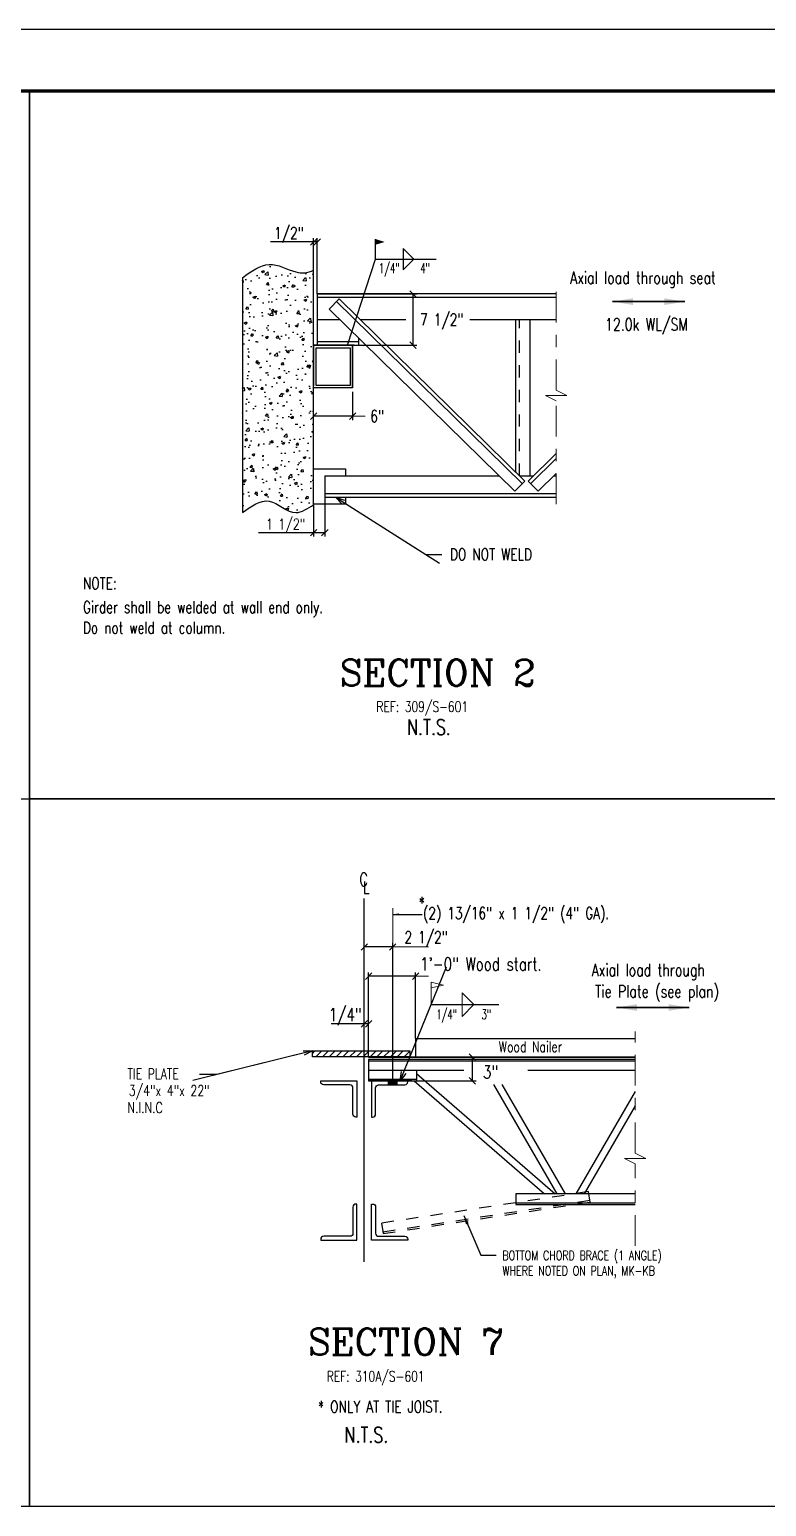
# Paper-space layout 'J1.0' of a CAD drawing. Extents: x -1.7 to 34.3, y -23.5 to 0.5.
# Drawn here: x 6.11 to 12.1, y -11.5 to 0.5 of the extents above; entities that cross this region are included whole.
import ezdxf
from ezdxf.enums import TextEntityAlignment as Align

# ---------------------------------------------------------------- set-up
doc = ezdxf.new("R2010")
doc.units = 0
doc.header["$LTSCALE"] = 0.5
doc.header["$MEASUREMENT"] = 0
doc.linetypes.add('HIDDEN2', pattern=[0.1875, 0.125, -0.0625])
doc.linetypes.add('Xref-FSE$0$B6749 Base-Task 1 LL1', pattern=[0.75, 0.5, -0.0625, 0.125, -0.0625])
doc.layers.get('0').update_dxf_attribs({"linetype": 'CONTINUOUS'})
doc.layers.get('DEFPOINTS').update_dxf_attribs({"linetype": 'CONTINUOUS'})
for name, color, linetype in [('A-DETALLESECCION', 7, 'CONTINUOUS'), ('DIMS', 7, 'CONTINUOUS'), ('SECT-STANDARD', 4, 'CONTINUOUS')]:
    doc.layers.add(name, color=color, linetype=linetype)
for name, color, linetype, lineweight in [('RTU', 4, 'CONTINUOUS', 20), ('SECT-DIMS', 11, 'CONTINUOUS', 20), ('SECT-FADED', 8, 'Xref-FSE$0$B6749 Base-Task 1 LL1', 5), ('SECT-TEXT-NORMAL', 2, 'CONTINUOUS', 30), ('TITLE-BORDER', 4, 'CONTINUOUS', 70), ('TITLE-ERECTION-NOTES-JOISTS', 40, 'CONTINUOUS', 18), ('TITLE-INFO-ATTRIB', 1, 'CONTINUOUS', 40), ('Verify', 141, 'CONTINUOUS', 35)]:
    doc.layers.add(name, color=color, linetype=linetype, lineweight=lineweight)
doc.layers.add('TITLE-ACTUAL-PAPER-SIZE', color=250, linetype='CONTINUOUS', plot=False)
doc.styles.add('NORMAL', font='simplex.shx', dxfattribs={"width": 0.75})
doc.styles.add('NOTES', font='romans.shx', dxfattribs={"width": 0.95})
doc.styles.add('ROMANC', font='ROMANC.shx')
doc.styles.add('SECTION-ATTRIB-NORM', font='simplex.shx', dxfattribs={"width": 0.75})
doc.styles.add('TITLE-ATTRIB', font='SIMPLEX', dxfattribs={"width": 0.75})
doc.dimstyles.new('SECTIONS', dxfattribs={"dimtxt": 0.125, "dimasz": 0.09375, "dimexe": 0.0625, "dimexo": 0.125, "dimgap": 0.0625, "dimtad": 0, "dimdec": 4, "dimlfac": 96, "dimrnd": 0.0625, "dimzin": 3, "dimdsep": 46, "dimlunit": 4, "dimtxsty": 'SECTION-ATTRIB-NORM', "dimcen": 0.09375, "dimclrt": 2, "dimadec": 0, "dimazin": 0, "dimtfac": 0.625, "dimtdec": 4, "dimtmove": 0, "dimatfit": 2, "dimfxl": 1, "dimtolj": 1, "dimtzin": 3, "dimarcsym": 0})

# ---------------------------------------------------------------- blocks, each defined once
blk = doc.blocks.new('nmbs-d-title')
at = {"layer": 'TITLE-ACTUAL-PAPER-SIZE'}
blk.add_line((34.25, 0.5), (-1.75, 0.5), dxfattribs=at)
at = {"layer": 'TITLE-BORDER'}
blk.add_line((33.75, 0), (0, 0), dxfattribs=at)
at = {"layer": 'TITLE-ERECTION-NOTES-JOISTS', "style": 'NOTES', "width": 0.95}
blk.add_attdef('PAINT', text='', height=0.0781, dxfattribs=at).set_placement((26.346, -18.512), align=Align.BOTTOM_CENTER)
at = {"layer": 'TITLE-INFO-ATTRIB', "style": 'TITLE-ATTRIB', "width": 0.875, "flags": 8}
for tag, height, p in [('CHKR', 0.188, (33.531, -14.781)), ('DTLR', 0.188, (33.531, -16.281)), ('PONO', 0.188, (33.531, -19.7)), ('JOBLOCATION', 0.188, (32.365, -20.7)), ('CUSTOMER', 0.188, (32.948, -20.7)), ('JOB', 0.25, (31.75, -20.7))]:
    blk.add_attdef(tag, text='', height=height, rotation=90, dxfattribs=at).set_placement(p, align=Align.MIDDLE_LEFT)
for tag, height, p in [('FILENO', 0.188, (32.812, -22.128)), ('DRAWING', 0.312, (32.5, -22.94))]:
    blk.add_attdef(tag, text='', height=height, dxfattribs=at).set_placement(p, align=Align.BOTTOM_CENTER)
blk = doc.blocks.new('StabilizerPlate-Flat-Haunch-Girder')
at = {"layer": 'SECT-STANDARD', "color": 3}
for points in [[(2.75, -3.587), (3.031, -3.587), (3.031, -3.65)], [(3.031, -3.837), (3.031, -3.9), (2.75, -3.9)]]:
    blk.add_lwpolyline(points, dxfattribs=at)
blk = doc.blocks.new('_OBLIQUE')
at = {"color": 0, "linetype": 'ByBlock'}
blk.add_line((-0.5, -0.5), (0.5, 0.5), dxfattribs=at)
blk = doc.blocks.new('*D2257')
at = {"layer": 'DEFPOINTS', "color": 0, "transparency": 16777216}
for p in [(8.419, -1.226), (8.419, -1.454), (8.448, -1.649)]:
    blk.add_point(p, dxfattribs=at)
at = {"layer": 'RTU', "color": 0, "lineweight": -2, "transparency": 16777216}
for p, q in [((8.419, -1.453), (8.419, -1.194)), ((8.448, -1.648), (8.448, -1.194)), ((8.419, -1.226), (8.068, -1.226)), ((8.448, -1.226), (8.419, -1.226))]:
    blk.add_line(p, q, dxfattribs=at)
at = {"layer": 'RTU', "color": 0, "lineweight": -2, "transparency": 16777216, "xscale": 0.05208333333333334, "yscale": 0.05208333333333334, "zscale": 0.05208333333333334, "rotation": 180}
blk.add_blockref('_OBLIQUE', (8.419, -1.226), dxfattribs=at)
at = {"layer": 'RTU', "color": 0, "lineweight": -2, "transparency": 16777216, "xscale": 0.05208333333333334, "yscale": 0.05208333333333334, "zscale": 0.05208333333333334}
blk.add_blockref('_OBLIQUE', (8.448, -1.226), dxfattribs=at)
blk = doc.blocks.new('*D2258')
at = {"layer": 'DEFPOINTS', "color": 0, "transparency": 16777216}
for p in [(8.448, -1.649), (9.227, -1.649), (8.785, -2.065)]:
    blk.add_point(p, dxfattribs=at)
at = {"layer": 'RTU', "color": 0, "lineweight": -2, "transparency": 16777216}
for p, q in [((8.449, -1.649), (9.258, -1.649)), ((9.227, -2.065), (9.227, -1.649)), ((8.786, -2.065), (9.258, -2.065))]:
    blk.add_line(p, q, dxfattribs=at)
at = {"layer": 'RTU', "color": 0, "lineweight": -2, "transparency": 16777216, "xscale": 0.05208333333333334, "yscale": 0.05208333333333334, "zscale": 0.05208333333333334}
for p, rotation in [((9.227, -1.649), 90), ((9.227, -2.065), 270)]:
    blk.add_blockref('_OBLIQUE', p, dxfattribs=dict(at, rotation=rotation))
blk = doc.blocks.new('*D2259')
at = {"layer": 'DEFPOINTS', "color": 0, "transparency": 16777216}
for p in [(8.51, -3.3), (8.419, -3.363), (8.419, -3.589)]:
    blk.add_point(p, dxfattribs=at)
at = {"layer": 'RTU', "color": 0, "lineweight": -2, "transparency": 16777216}
for p, q in [((8.51, -3.302), (8.51, -3.62)), ((8.419, -3.364), (8.419, -3.62)), ((8.419, -3.589), (7.971, -3.589)), ((8.51, -3.589), (8.419, -3.589))]:
    blk.add_line(p, q, dxfattribs=at)
at = {"layer": 'RTU', "color": 0, "lineweight": -2, "transparency": 16777216, "xscale": 0.05208333333333334, "yscale": 0.05208333333333334, "zscale": 0.05208333333333334, "rotation": 180}
blk.add_blockref('_OBLIQUE', (8.419, -3.589), dxfattribs=at)
at = {"layer": 'RTU', "color": 0, "lineweight": -2, "transparency": 16777216, "xscale": 0.05208333333333334, "yscale": 0.05208333333333334, "zscale": 0.05208333333333334}
blk.add_blockref('_OBLIQUE', (8.51, -3.589), dxfattribs=at)
blk = doc.blocks.new('*D2260')
at = {"layer": 'DEFPOINTS', "color": 0, "transparency": 16777216}
for p in [(8.736, -2.441), (8.419, -2.642), (8.419, -2.642)]:
    blk.add_point(p, dxfattribs=at)
at = {"layer": 'RTU', "color": 0, "lineweight": -2, "transparency": 16777216}
for p, q in [((8.736, -2.443), (8.736, -2.673)), ((8.419, -2.641), (8.419, -2.611)), ((8.736, -2.642), (8.419, -2.642))]:
    blk.add_line(p, q, dxfattribs=at)
at = {"layer": 'RTU', "color": 0, "lineweight": -2, "transparency": 16777216, "xscale": 0.05208333333333334, "yscale": 0.05208333333333334, "zscale": 0.05208333333333334, "rotation": 180}
blk.add_blockref('_OBLIQUE', (8.419, -2.642), dxfattribs=at)
at = {"layer": 'RTU', "color": 0, "lineweight": -2, "transparency": 16777216, "xscale": 0.05208333333333334, "yscale": 0.05208333333333334, "zscale": 0.05208333333333334}
blk.add_blockref('_OBLIQUE', (8.736, -2.642), dxfattribs=at)
blk = doc.blocks.new('*D2270')
at = {"layer": 'DEFPOINTS', "color": 0, "transparency": 16777216}
for p in [(9.25, -7.85), (9.709, -7.85), (9.254, -8.043)]:
    blk.add_point(p, dxfattribs=at)
at = {"layer": 'RTU', "color": 0, "lineweight": -2, "transparency": 16777216}
for p, q in [((9.251, -7.85), (9.74, -7.85)), ((9.709, -8.043), (9.709, -7.85)), ((9.256, -8.043), (9.74, -8.043))]:
    blk.add_line(p, q, dxfattribs=at)
at = {"layer": 'RTU', "color": 0, "lineweight": -2, "transparency": 16777216, "xscale": 0.05208333333333334, "yscale": 0.05208333333333334, "zscale": 0.05208333333333334}
for p, rotation in [((9.709, -7.85), 90), ((9.709, -8.043), 270)]:
    blk.add_blockref('_OBLIQUE', p, dxfattribs=dict(at, rotation=rotation))
blk = doc.blocks.new('*D2271')
at = {"layer": 'DEFPOINTS', "color": 0, "transparency": 16777216}
for p in [(8.866, -7.58), (8.831, -7.85), (8.866, -7.85)]:
    blk.add_point(p, dxfattribs=at)
at = {"layer": 'RTU', "color": 0, "lineweight": -2, "transparency": 16777216}
for p, q in [((8.831, -7.849), (8.831, -7.548)), ((8.866, -7.849), (8.866, -7.548)), ((8.831, -7.58), (8.563, -7.58)), ((8.866, -7.58), (8.831, -7.58))]:
    blk.add_line(p, q, dxfattribs=at)
at = {"layer": 'RTU', "color": 0, "lineweight": -2, "transparency": 16777216, "xscale": 0.05208333333333334, "yscale": 0.05208333333333334, "zscale": 0.05208333333333334, "rotation": 180}
blk.add_blockref('_OBLIQUE', (8.831, -7.58), dxfattribs=at)
at = {"layer": 'RTU', "color": 0, "lineweight": -2, "transparency": 16777216, "xscale": 0.05208333333333334, "yscale": 0.05208333333333334, "zscale": 0.05208333333333334}
blk.add_blockref('_OBLIQUE', (8.866, -7.58), dxfattribs=at)
blk = doc.blocks.new('*D2272')
at = {"layer": 'DEFPOINTS', "color": 0, "transparency": 16777216}
for p in [(8.831, -6.955), (8.831, -8.042), (9.062, -8.071)]:
    blk.add_point(p, dxfattribs=at)
at = {"layer": 'RTU', "color": 0, "lineweight": -2, "transparency": 16777216}
for p, q in [((8.831, -8.041), (8.831, -6.923)), ((9.062, -6.955), (8.831, -6.955)), ((9.062, -8.069), (9.062, -6.923))]:
    blk.add_line(p, q, dxfattribs=at)
at = {"layer": 'RTU', "color": 0, "lineweight": -2, "transparency": 16777216, "xscale": 0.05208333333333334, "yscale": 0.05208333333333334, "zscale": 0.05208333333333334, "rotation": 180}
blk.add_blockref('_OBLIQUE', (8.831, -6.955), dxfattribs=at)
at = {"layer": 'RTU', "color": 0, "lineweight": -2, "transparency": 16777216, "xscale": 0.05208333333333334, "yscale": 0.05208333333333334, "zscale": 0.05208333333333334}
blk.add_blockref('_OBLIQUE', (9.062, -6.955), dxfattribs=at)
blk = doc.blocks.new('*D2273')
at = {"layer": 'DEFPOINTS', "color": 0, "transparency": 16777216}
for p in [(8.866, -7.193), (8.866, -7.58), (9.248, -7.701)]:
    blk.add_point(p, dxfattribs=at)
at = {"layer": 'RTU', "color": 0, "lineweight": -2, "transparency": 16777216}
for p, q in [((8.866, -7.578), (8.866, -7.162)), ((9.248, -7.193), (8.866, -7.193)), ((9.248, -7.7), (9.248, -7.162))]:
    blk.add_line(p, q, dxfattribs=at)
at = {"layer": 'RTU', "color": 0, "lineweight": -2, "transparency": 16777216, "xscale": 0.05208333333333334, "yscale": 0.05208333333333334, "zscale": 0.05208333333333334, "rotation": 180}
blk.add_blockref('_OBLIQUE', (8.866, -7.193), dxfattribs=at)
at = {"layer": 'RTU', "color": 0, "lineweight": -2, "transparency": 16777216, "xscale": 0.05208333333333334, "yscale": 0.05208333333333334, "zscale": 0.05208333333333334}
blk.add_blockref('_OBLIQUE', (9.248, -7.193), dxfattribs=at)

psp = doc.layouts.new('J1.0')

# ---------------------------------------------------------------- hatches: boundary and pattern name
h = psp.add_hatch()
h.set_pattern_fill('ANSI31', color=256, scale=0.3125)
h.set_pattern_definition([(45, (-484.99867, 114.783565), (-0.0276213586, 0.0276213586), [])])
h.paths.add_polyline_path([(9.20000916, -7.84879131), (9.20000916, -7.79962217), (8.40884006, -7.79962217), (8.40884006, -7.84879131)])
at = {"layer": 'A-DETALLESECCION'}
h = psp.add_hatch(color=256, dxfattribs=at)
h.dxf.hatch_style = 1
h.paths.add_polyline_path([(9.09476263, -8.07062867), (9.09476263, -8.04335078), (9.02827663, -8.04335078), (9.02827663, -8.07062867)])
at = {"layer": 'SECT-STANDARD'}
h = psp.add_hatch(dxfattribs=at)
h.set_pattern_fill('AR-CONC', color=254, scale=0.028869, style=0)
h.set_pattern_definition([(50, (-408.1809, -4688.5894), (0.207062986, -0.018115664), [0.021651451, -0.238165965]), (355, (-408.1809, -4688.5894), (-0.04005557, 0.217147352), [0.017321161, -0.190532772]), (100.4514, (-408.16365, -4688.5909), (0.16700757, 0.199031556), [0.018400902, -0.202409924]), (46.1842, (-408.1809, -4688.53166), (0.308097568, -0.047783025), [0.032477177, -0.357248947]), (96.6356, (-408.15523, -4688.53564), (0.269824055, 0.28121421), [0.027601353, -0.303614838]), (351.1842, (-408.1809, -4688.53166), (0.269823835, 0.28121442), [0.025981742, -0.285799158]), (21, (-408.15203, -4688.5461), (0.17231872, -0.116230444), [0.021651451, -0.238165965]), (326, (-408.15203, -4688.5461), (0.070241734, 0.209340679), [0.017321161, -0.190532772]), (71.4514, (-408.13767, -4688.55578), (0.242560525, 0.093110045), [0.018400902, -0.202409924]), (37.5, (-408.1809, -4688.5894), (0.0035103802, 0.096101801), [0, -0.1882232837, 0, -0.193419632, 0, -0.191254487]), (7.5, (-408.1809, -4688.5894), (0.0759444972, 0.1138611465), [0, -0.1102780588, 0, -0.1838929934, 0, -0.0728932195]), (327.5, (-408.24528, -4688.5894), (0.1541070734, -0.0065112761), [0, -0.0721715045, 0, -0.225175094, 0, -0.2987900285]), (317.5, (-408.27415, -4688.5894), (0.168357693, 0.0288989087), [0, -0.093822956, 0, -0.1495393573, 0, -0.212184223])])
edge = h.paths.add_edge_path()
edge.add_spline(control_points=[(7.84131962, -1.51690949), (7.91349112, -1.46412119), (8.05783413, -1.35854459), (8.25029147, -1.48150726), (8.37057732, -1.48171729), (8.41869165, -1.45434558)], knot_values=[0, 0, 0, 0, 0.2548168766, 0.5096337533, 0.6795116711, 0.6795116711, 0.6795116711, 0.6795116711], degree=3, periodic=0)
edge.add_line((8.41869165, -1.45434558), (8.41869165, -3.36265679))
edge.add_spline(control_points=[(8.41869165, -3.36265679), (8.37057732, -3.3900285), (8.25029147, -3.478009), (8.05783413, -3.2668558), (7.91349112, -3.3724324), (7.84131962, -3.4252207)], knot_values=[0, 0, 0, 0, 0.1698779178, 0.4246947944, 0.6795116711, 0.6795116711, 0.6795116711, 0.6795116711], degree=3, periodic=0)
edge.add_line((7.84131962, -3.4252207), (7.84131962, -1.51690949))

# ---------------------------------------------------------------- linework, layer by layer
for p, q in [((8.73618862, -2.41291479), (8.73618862, -2.06470145)), ((8.73618862, -2.41291479), (8.41869165, -2.41291479)), ((11.03133663, -7.7009677), (9.24818861, -7.7009677)), ((9.24818861, -7.7009677), (9.24818861, -7.84879131)), ((8.86637032, -7.85009339), (11.03133663, -7.85009341)), ((9.21751411, -8.04335078), (8.86637032, -8.04335078))]:
    psp.add_line(p, q)
for points in [[(8.41869165, -2.06470145), (8.73618862, -2.06470145), (8.73618862, -2.41291479), (8.41869165, -2.41291479)], [(8.43952498, -2.08553478), (8.71535529, -2.08553478), (8.71535529, -2.39208145), (8.43952498, -2.39208145)], [(8.40884006, -7.79962217), (9.20000916, -7.79962217), (9.20000916, -7.84879131), (8.40884006, -7.84879131)]]:
    psp.add_lwpolyline(points, close=True)
at = {"layer": 'A-DETALLESECCION'}
for p, q in [((8.92124986, -1.36697745), (8.92124986, -1.20235905)), ((8.44756025, -1.64899358), (8.44756025, -2.06470145)), ((8.74944165, -2.06470145), (8.41869165, -2.06470145)), ((8.41869165, -2.06470145), (8.41869165, -2.39545145)), ((8.83100234, -9.51321807), (8.83100234, -6.56171079)), ((11.03133663, -7.85009339), (8.87490516, -7.85009339))]:
    psp.add_line(p, q, dxfattribs=at)
for points in [[(9.14681772, -1.28037165), (9.14681772, -1.45358326), (9.23342352, -1.36697745)], [(9.02827663, -8.04335078), (9.09476263, -8.04335078), (9.09476263, -8.07062867), (9.02827663, -8.07062867)]]:
    psp.add_lwpolyline(points, close=True, dxfattribs=at)
for points in [[(8.71432605, -8.07608424), (8.50155854, -8.07608424, -0.4142135624), (8.47700844, -8.05153415), (8.47700844, -8.04335078), (8.77160961, -8.04335078), (8.77160961, -8.33795194), (8.76342624, -8.33795194, -0.4142135624), (8.73887614, -8.31340185), (8.73887614, -8.10063434, 0.4142135624)], [(8.94767863, -8.07608424), (9.16044614, -8.07608424, 0.4142135624), (9.18499624, -8.05153415), (9.18499624, -8.04335078), (8.89039507, -8.04335078), (8.89039507, -8.33795194), (8.89857844, -8.33795194, 0.4142135624), (8.92312854, -8.31340185), (8.92312854, -8.10063434, -0.4142135624)], [(8.71432605, -9.30633263), (8.50155854, -9.30633263, 0.4142135624), (8.47700844, -9.33088273), (8.47700844, -9.3390661), (8.77160961, -9.3390661), (8.77160961, -9.04446493), (8.76342624, -9.04446493, 0.4142135624), (8.73887614, -9.06901503), (8.73887614, -9.28178254, -0.4142135624)], [(8.94767863, -9.30633263), (9.16044614, -9.30633263, -0.4142135624), (9.18499624, -9.33088273), (9.18499624, -9.3390661), (8.89039507, -9.3390661), (8.89039507, -9.04446493), (8.89857844, -9.04446493, -0.4142135624), (8.92312854, -9.06901503), (8.92312854, -9.28178254, 0.4142135624)]]:
    psp.add_lwpolyline(points, format="xyb", close=True, dxfattribs=at)
psp.add_solid([(8.92124986, -1.24927053), (8.92124986, -1.20235905), (8.99681743, -1.22581479)], dxfattribs=at)
at = {"layer": 'DIMS', "color": 7, "linetype": 'Continuous'}
for points in [[(6.11058317, -5.75100504), (12.22087315, -5.75100504), (12.22087315, 0.00009905), (6.11058317, 0.00009905)], [(6.11058352, 0.00009905), (12.22087315, 0.00009905), (12.22087315, -5.75100504), (6.11058352, -5.75102912)], [(0.00029303, -5.75102912), (6.11058369, -5.75102912), (6.11058369, -11.50215728), (0.00029303, -11.50215728)], [(6.11058369, -5.75102912), (12.22087331, -5.75102912), (12.22087331, -11.5021332), (6.11058369, -11.50215728)]]:
    psp.add_lwpolyline(points, close=True, dxfattribs=at)
at = {"layer": 'RTU'}
for p, q in [((8.73624627, -2.64207348), (8.83702113, -2.64207348)), ((9.06151963, -7.83437817), (9.06151963, -6.63903759)), ((8.98761601, -6.95461587), (9.35310728, -6.95461587)), ((8.98761601, -7.1934539), (9.35310728, -7.1934539))]:
    psp.add_line(p, q, dxfattribs=at)
at = {"layer": 'SECT-DIMS'}
for p, q in [((9.37565595, -7.42328653), (9.37565595, -7.24075764)), ((9.37565595, -7.24075764), (9.47350242, -7.26462116)), ((9.37565595, -7.28848467), (9.47350242, -7.26462116))]:
    psp.add_line(p, q, dxfattribs=at)
psp.add_lwpolyline([(9.6257656, -7.32725801), (9.6257656, -7.51931505), (9.72179412, -7.42328653)], close=True, dxfattribs=at)
at = {"layer": 'SECT-FADED'}
for p, q in [((11.03133663, -8.6324251), (11.03133663, -7.64221014)), ((11.11794243, -8.675728), (11.03133663, -8.6324251)), ((11.03133663, -8.7190309), (10.94473082, -8.675728)), ((10.94473082, -8.675728), (11.11794243, -8.675728)), ((11.03133663, -9.38434127), (11.03133663, -8.7190309))]:
    psp.add_line(p, q, dxfattribs=at)
psp.add_lwpolyline([(10.39079448, -3.358), (10.39079448, -2.51793109), (10.30418867, -2.47462819), (10.47740028, -2.47462819), (10.39079448, -2.43132529), (10.39079448, -1.59125638)], dxfattribs=at)
at = {"layer": 'SECT-STANDARD', "color": 254}
for p, q in [((7.84131962, -1.51690949), (7.84131962, -3.4252207)), ((8.41869165, -3.36265679), (8.41869165, -1.45434558))]:
    psp.add_line(p, q, dxfattribs=at)
at = {"layer": 'SECT-STANDARD', "color": 4}
for p, q in [((10.39079455, -1.64899356), (8.44756025, -1.64899356)), ((8.44756025, -1.64899356), (8.44756025, -2.06470145)), ((10.39079455, -1.67786217), (8.44756025, -1.67786217)), ((8.54487854, -1.77192799), (8.62572961, -1.68948137)), ((10.05332412, -3.25118147), (8.54487854, -1.77192799)), ((10.11396242, -3.18934651), (8.60551684, -1.71009303)), ((10.13417519, -3.16873486), (8.62572961, -1.68948137)), ((8.44756025, -1.8568475), (8.63147389, -1.8568475)), ((8.7963986, -1.8568475), (9.16767187, -1.8568475)), ((9.68891018, -1.8568475), (10.39079455, -1.8568475)), ((10.06280036, -3.0987413), (10.06280036, -1.8568475)), ((10.17827477, -3.12705123), (10.17827477, -1.8568475)), ((8.44756025, -2.03583284), (8.78455308, -2.03583284)), ((8.78455308, -2.00696424), (8.78455308, -2.06470145)), ((8.44756025, -2.06470145), (8.78455308, -2.06470145)), ((10.16304379, -3.16873486), (10.39079455, -2.94539164)), ((10.18325656, -3.18934651), (10.39079455, -2.98582489)), ((10.24389486, -3.25118147), (10.39079455, -3.10712465)), ((8.51025516, -3.12705123), (9.92674424, -3.12705123)), ((8.51025516, -3.12705123), (8.51025516, -3.30026284)), ((10.05332412, -3.25118147), (10.13417519, -3.16873486)), ((10.09166896, -3.12705123), (10.20555003, -3.12705123)), ((10.24389486, -3.25118147), (10.16304379, -3.16873486)), ((10.37047474, -3.12705123), (10.39079455, -3.12705123)), ((8.51025516, -3.27139424), (10.39079455, -3.27139424)), ((8.51025516, -3.30026284), (10.39079455, -3.30026284))]:
    psp.add_line(p, q, dxfattribs=at)
at = {"layer": 'SECT-STANDARD', "color": 4, "linetype": 'HIDDEN2'}
psp.add_line((10.09166896, -3.12705123), (10.09166896, -1.8568475), dxfattribs=at)
at = {"layer": 'SECT-STANDARD', "color": 1}
for p, q in [((11.03133663, -7.87013917), (8.86637032, -7.87013917)), ((8.86637032, -7.87013917), (8.86637032, -8.04335078)), ((11.03133663, -7.88457347), (8.86637032, -7.88457347)), ((8.86637032, -7.95674497), (9.63940524, -7.95674497)), ((8.86637032, -8.02891648), (9.25628647, -8.02891648)), ((9.25628647, -7.95674497), (9.25628647, -8.04335078)), ((9.25628647, -7.98374406), (10.38197487, -8.96252706)), ((10.16064353, -7.95674497), (11.03133663, -7.95674497)), ((8.86637032, -8.04335078), (9.25628647, -8.04335078)), ((9.23684558, -8.04335078), (10.2939809, -8.96252706)), ((9.88077653, -8.07221938), (10.39640917, -8.96252706)), ((9.94749808, -8.07221938), (10.46313073, -8.96252706)), ((11.03133663, -8.13098107), (10.54973653, -8.96252706)), ((11.03133663, -8.24618462), (10.61645808, -8.96252706)), ((11.03133663, -8.96252706), (10.06303208, -8.96252706)), ((10.06303208, -8.96252706), (10.06303208, -9.04796332)), ((10.06303208, -9.03352902), (11.03133663, -9.03352902)), ((10.06303208, -9.04796332), (11.03133663, -9.04796332))]:
    psp.add_line(p, q, dxfattribs=at)
at = {"layer": 'SECT-STANDARD', "color": 5, "linetype": 'HIDDEN2'}
psp.add_line((8.98207214, -9.2704313), (10.66445676, -9.01389235), dxfattribs=at)
psp.add_lwpolyline([(10.65375373, -8.94370173), (8.9713691, -9.20024068), (8.98424801, -9.28470066), (10.66663263, -9.02816171)], close=True, dxfattribs=at)
at = {"layer": 'SECT-STANDARD', "color": 254}
for points in [[(7.84131962, -1.51690949), (7.91349112, -1.46412119), (8.05783413, -1.35854459), (8.25029147, -1.48150726), (8.37057732, -1.48171729), (8.41869165, -1.45434558)], [(7.84131962, -3.4252207), (7.91349112, -3.3724324), (8.05783413, -3.2668558), (8.25029147, -3.478009), (8.37057732, -3.3900285), (8.41869165, -3.36265679)]]:
    psp.add_open_spline(points, degree=3, knots=[0, 0, 0, 0, 0.25481687665, 0.5096337533, 0.67951167106, 0.67951167106, 0.67951167106, 0.67951167106], dxfattribs=at)

# ---------------------------------------------------------------- block references
psp.add_blockref('nmbs-d-title', (0.00029319, 0.00009905))
at = {"xscale": 0.923795257254435, "yscale": 0.923795257254435, "zscale": 0.923795257254435}
psp.add_blockref('StabilizerPlate-Flat-Haunch-Girder', (5.87825469, 0.2447867), dxfattribs=at)

# ---------------------------------------------------------------- texts
at = {"style": 'SECTION-ATTRIB-NORM', "width": 0.75}
psp.add_text('Wood Nailer', height=0.0866058054, dxfattribs=at).set_placement((9.92360948, -7.80941708))
at = {"layer": 'A-DETALLESECCION', "style": 'SECTION-ATTRIB-NORM', "width": 0.625}
for s, p in [('1/4"', (9.03403379, -1.43914896)), ('4"', (9.324556, -1.43914896))]:
    psp.add_text(s, height=0.080023764, dxfattribs=at).set_placement(p, align=Align.MIDDLE_CENTER)
at = {"layer": 'A-DETALLESECCION', "style": 'SECTION-ATTRIB-NORM', "width": 0.75}
for s, height, p in [('TIE PLATE', 0.086605777, (6.90636562, -8.03025937)), ('3/4"x 4"x 22"', 0.0866057771, (6.91729909, -8.16539836)), ('N.I.N.C', 0.086605777, (6.90636562, -8.30378513))]:
    psp.add_text(s, height=height, dxfattribs=at).set_placement(p)
at = {"layer": 'A-DETALLESECCION', "attachment_point": 5}
for s, insert, char_height, style in [('\\A1;SECTION 2', (9.42709073, -4.72642159), 0.2147304338, 'ROMANC'), ('\\A1;C', (8.82651693, -6.40726663), 0.107365217, 'SECTION-ATTRIB-NORM'), ('\\A1;L', (8.84734748, -6.47238397), 0.096628695, 'SECTION-ATTRIB-NORM'), ('\\A1;SECTION 7 ', (9.16935594, -10.16352852), 0.2147304338, 'ROMANC')]:
    psp.add_mtext(s, dxfattribs=dict(at, insert=insert, char_height=char_height, style=style))
at = {"layer": 'A-DETALLESECCION', "style": 'SECTION-ATTRIB-NORM', "width": 0.625, "flags": 8}
for tag, text, p in [('1/4"', '1/8"', (9.50071078, -7.50331029)), ('3"', '1"', (9.82284181, -7.50331029))]:
    psp.add_attdef(tag, text=text, height=0.080023764, dxfattribs=at).set_placement(p, align=Align.MIDDLE_CENTER)
at = {"layer": 'SECT-TEXT-NORMAL', "lineweight": -2, "style": 'SECTION-ATTRIB-NORM', "width": 0.75}
psp.add_text('1/2"', height=0.096028517, dxfattribs=at).set_placement((8.33891345, -1.15362033), align=Align.MIDDLE_RIGHT)
for s, p in [('7 1/2"', (9.28474971, -1.85684751)), ('6"', (8.87995509, -2.64207348)), ('DO NOT WELD', (9.52666351, -3.76516959)), ('NOTE:', (6.54428446, -3.99988324)), ('Girder shall be welded at wall end only.', (6.54428446, -4.19407763)), ('Do not weld at column.', (6.54428446, -4.36108452))]:
    psp.add_text(s, height=0.096028517, dxfattribs=at).set_placement(p, align=Align.MIDDLE_LEFT)
at = {"layer": 'SECT-TEXT-NORMAL', "style": 'SECTION-ATTRIB-NORM', "width": 0.75}
psp.add_text('1 1/2"', height=0.086605805, dxfattribs=at).set_placement((8.35122859, -3.51825731), align=Align.MIDDLE_RIGHT)
at = {"layer": 'SECT-TEXT-NORMAL', "lineweight": -2, "style": 'SECTION-ATTRIB-NORM', "width": 0.75}
for s, height, p in [('REF: 309/S-601', 0.0853586818, (8.92846582, -5.0446402)), ('2 1/2"', 0.096028517, (9.15749179, -6.92362943)), ('1\'-0" Wood start.', 0.1066983522, (9.28400841, -7.1473909)), ('1/4"', 0.106698352, (8.54177058, -7.55886166)), ('3"', 0.106698352, (9.79479115, -8.02458787)), ('REF: 310A/S-601', 0.0853586818, (8.52555768, -10.48693446))]:
    psp.add_text(s, height=height, dxfattribs=at).set_placement(p)
at = {"layer": 'SECT-TEXT-NORMAL', "style": 'SECTION-ATTRIB-NORM', "width": 0.75}
for p in [(9.1802649, -5.23137701), (8.67156994, -10.98325799)]:
    psp.add_text('N.T.S.', height=0.125024001, dxfattribs=at).set_placement(p)
at = {"layer": 'SECT-TEXT-NORMAL', "lineweight": -2, "style": 'SECTION-ATTRIB-NORM', "width": 0.75}
psp.add_text('*', height=0.09602852, dxfattribs=at).set_placement((9.32318551, -6.67305381), align=Align.BOTTOM_RIGHT)
psp.add_text('(2) 13/16" x 1 1/2" (4" GA).', height=0.096028517, dxfattribs=at).set_placement((9.30815789, -6.7578368), align=Align.BOTTOM_LEFT)
at = {"layer": 'SECT-TEXT-NORMAL', "style": 'SECTION-ATTRIB-NORM', "width": 0.75}
for s, p in [('BOTTOM CHORD BRACE (1 ANGLE)', (9.95331016, -9.46208964)), ('WHERE NOTED ON PLAN, MK-KB', (9.95331016, -9.58711417))]:
    psp.add_text(s, height=0.075014715, dxfattribs=at).set_placement(p, align=Align.MIDDLE_LEFT)
at = {"layer": 'SECT-TEXT-NORMAL', "lineweight": -2, "insert": (8.96074994, -10.69140615), "char_height": 0.096028517, "attachment_point": 5, "style": 'SECTION-ATTRIB-NORM'}
psp.add_mtext('* ONLY AT TIE JOIST.', dxfattribs=at)
at = {"layer": 'Verify', "style": 'NORMAL', "width": 0.75}
for s, p in [('Axial load through seat', (10.50336838, -1.56703904)), ('12.0k WL/SM', (10.78681579, -1.94600485)), ('Axial load through ', (10.67818482, -7.19250872)), ('Tie Plate (see plan)', (10.70617213, -7.36647154))]:
    psp.add_text(s, height=0.0997702632, dxfattribs=at).set_placement(p)

# ---------------------------------------------------------------- dimensions: what is measured, and where the dimension line sits
at = {"layer": 'RTU'}
for base, p1, p2, picture, middle in [((8.41869165, -1.2256254), (8.44756025, -1.64899358), (8.41869165, -1.45434558), '*D2257', (8.06859217, -1.2256254)), ((8.41869165, -2.64207348), (8.73618862, -2.44130946), (8.41869165, -2.64207348), '*D2260', (8.57751352, -2.64207348)), ((8.41869165, -3.58894882), (8.51025516, -3.3002628), (8.41869165, -3.36265679), '*D2259', (7.97118213, -3.58894882)), ((8.86637032, -7.57965134), (8.83100234, -7.85009339), (8.86637032, -7.85009339), '*D2271', (8.56415045, -7.57965134))]:
    dim = psp.add_linear_dim(base=base, p1=p1, p2=p2, text=' ', dimstyle='SECTIONS', override={"dimscale": 0.010417, "dimtxt": 5, "dimasz": 5, "dimexe": 3, "dimlfac": 9216, "dimblk1": 'OBLIQUE', "dimblk2": 'OBLIQUE', "dimsah": 1}, dxfattribs=at)
    dim.commit()
    dim.dimension.update_dxf_attribs({"geometry": picture, "text_midpoint": middle, "dimtype": 160})
for base, p1, p2, angle, picture, middle in [((9.2270125, -1.64899358), (8.78455306, -2.06470145), (8.44756025, -1.64899358), 90, '*D2258', (9.2270125, -1.97809564)), ((8.83100234, -6.95461587), (9.06151963, -8.07062867), (8.83100234, -8.04205164), 180, '*D2272', (8.9079949, -6.95461587)), ((8.86637032, -7.1934539), (9.24818861, -7.7009677), (8.86637032, -7.57965134), 180, '*D2273', (8.9079949, -7.1934539)), ((9.7085553, -7.85009339), (9.25424389, -8.04335078), (9.24954806, -7.85009339), 90, '*D2270', (9.7085553, -7.94732226))]:
    dim = psp.add_linear_dim(base=base, p1=p1, p2=p2, angle=angle, text=' ', dimstyle='SECTIONS', override={"dimscale": 0.010417, "dimtxt": 5, "dimasz": 5, "dimexe": 3, "dimlfac": 9216, "dimblk1": 'OBLIQUE', "dimblk2": 'OBLIQUE', "dimsah": 1}, dxfattribs=at)
    dim.commit()
    dim.dimension.update_dxf_attribs({"geometry": picture, "text_midpoint": middle, "dimtype": 160})

# ---------------------------------------------------------------- leaders
at = {"layer": 'A-DETALLESECCION'}
for points, override in [([(8.69358554, -2.06470145), (8.92124986, -1.36697745), (9.41568848, -1.36697745)], {"dimscale": 0.010417, "dimgap": 0.0625, "dimtad": 0}), ([(8.59723848, -3.3002628), (9.33135101, -3.76516959), (9.46155935, -3.76516959)], {"dimscale": 0.010417, "dimasz": 7, "dimldrblk": 'Open30'}), ([(8.40884006, -7.79962217), (7.6321629, -7.99255086), (7.49097579, -7.99255086)], {"dimscale": 0.010417, "dimasz": 7, "dimldrblk": 'Open30'})]:
    psp.add_leader(points, dimstyle='SECTIONS', override=override, dxfattribs=at)
at = {"layer": 'RTU'}
psp.add_leader([(9.06164733, -6.69087215), (9.29989863, -6.69087215)], dimstyle='SECTIONS', override={"dimscale": 0.010417, "dimtxt": 5, "dimasz": 5, "dimexe": 3}, dxfattribs=at)
at = {"layer": 'SECT-DIMS'}
for points, override in [([(9.12322176, -8.04335078), (9.37565595, -7.42328653), (9.9238895, -7.42328653)], {"dimscale": 0.010417, "dimasz": 7, "dimldrblk": 'Open30'}), ([(9.63930263, -9.13844704), (9.77818364, -9.4612784), (9.90320817, -9.4612784)], {"dimscale": 0.010417, "dimasz": 7, "dimse1": 1, "dimse2": 1})]:
    psp.add_leader(points, dimstyle='SECTIONS', override=override, dxfattribs=at)
at = {"layer": 'Verify'}
for points in [[(10.84810796, -1.71103171), (11.43659147, -1.71103171), (10.84810796, -1.71103171)], [(11.43659147, -1.71103171), (10.84810796, -1.71103171), (11.43659147, -1.71103171)], [(10.8813879, -7.4475008), (11.46987142, -7.4475008), (10.8813879, -7.4475008)], [(11.46987142, -7.4475008), (10.8813879, -7.4475008), (11.46987142, -7.4475008)]]:
    psp.add_leader(points, dimstyle='SECTIONS', override={"dimscale": 0.010417, "dimasz": 16}, dxfattribs=at)

doc.saveas('drawing.dxf')
